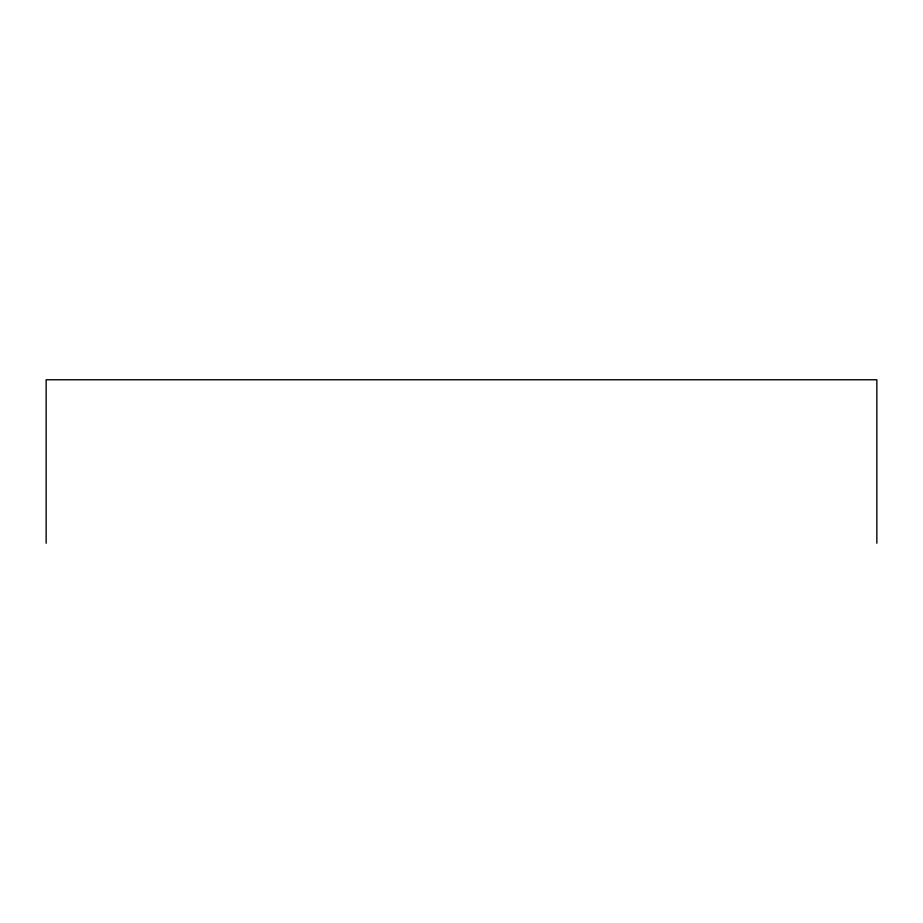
<?xml version="1.0" encoding="UTF-8"?>
<svg xmlns="http://www.w3.org/2000/svg" width="923" height="923" viewBox="0 0 923 923"><rect width="100%" height="100%" fill="white"/><g stroke="black" fill="none" stroke-linecap="round" stroke-linejoin="round"><path stroke-width="1.38" d="M876.85 543.243L876.85 379.757L46.15 379.757L46.15 543.243"/></g></svg>
